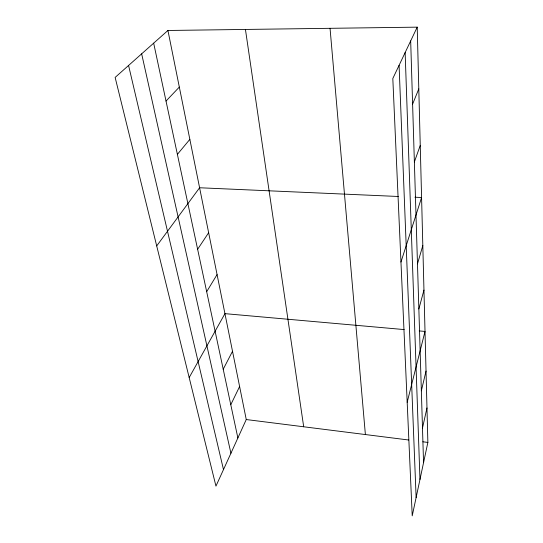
<?xml version="1.0" encoding="UTF-8"?>
<svg xmlns="http://www.w3.org/2000/svg" width="543" height="543" viewBox="0 0 543 543"><rect width="100%" height="100%" fill="white"/><g stroke="black" fill="none" stroke-linecap="round" stroke-linejoin="round"><path stroke-width="0.81" d="M417.214 27.15L427.864 442.423L412.225 515.85L392.813 78.525L417.214 27.15L167.93 30.476L115.136 77.418L215.958 486.128L246.257 419.542L167.93 30.476M422.495 427.999L426.974 407.956M421.354 390.811L426.031 371.045M407.182 402.261L425.013 331.427L419.189 330.911M418.857 308.987L423.954 290.091M417.479 263.857L422.814 245.572M400.958 262.059L421.585 197.509L414.933 197.218M414.37 161.963L420.248 145.443M412.605 104.154L418.802 88.862M230.782 404.725L239.612 386.507M223.214 369.226L232.519 351.287M189.181 377.561L224.945 313.65L404.196 329.581M206.679 291.7L217.071 274.575M197.625 249.278L208.648 232.709M156.703 245.918L199.593 187.756L398.311 196.485M177.385 154.368L189.853 139.354M166.015 101.052L179.326 87.084M246.257 419.542L408.75 440.013M422.875 441.792L427.864 442.423M128.576 65.472L223.485 469.6M141.655 53.845L230.924 453.242M153.669 43.162L237.875 437.97M245.436 29.444L303.693 426.778M330.049 28.317L365.385 434.549M399.078 65.336L416.121 497.544M405.139 52.576L419.97 479.476M410.678 40.915L423.547 462.663"/></g></svg>
